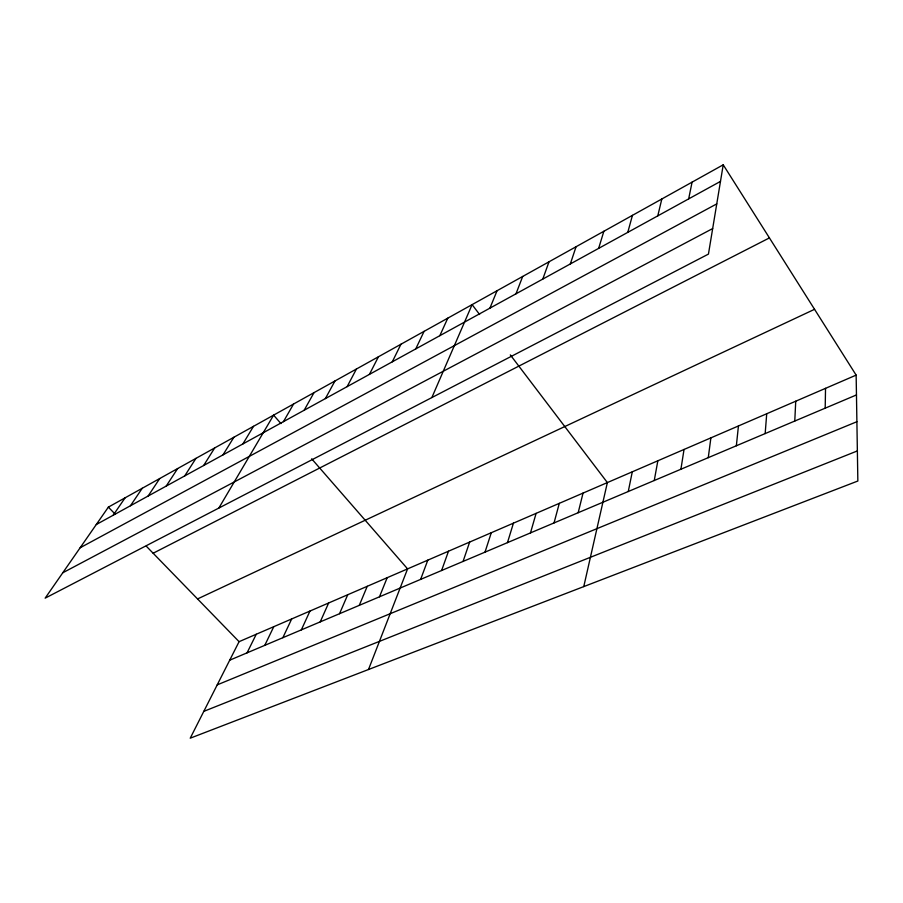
<?xml version="1.0" encoding="UTF-8"?>
<svg xmlns="http://www.w3.org/2000/svg" width="903" height="903" viewBox="0 0 903 903"><rect width="100%" height="100%" fill="white"/><g stroke="black" fill="none" stroke-linecap="round" stroke-linejoin="round"><path stroke-width="1.35" d="M825.195 408.179L825.534 388.335M794.775 421.046L795.735 401.214M765.168 433.575L766.715 413.743M736.351 445.777L738.44 425.956M708.268 457.663L710.887 437.865M680.918 469.233L684.034 449.457M723.224 164.809L708.449 254.093L45.15 598.158L108.36 507.136L723.224 164.809L856.146 375.117L857.85 481.017L190.228 738.191L239.081 641.672L856.146 375.117M654.257 480.52L657.847 460.778M628.262 491.525L632.292 471.806M688.662 198.886L692.082 182.146M583.767 586.6L607.369 482.574L510.319 354.902M657.779 215.862L661.831 198.987M578.18 512.712L583.045 493.083M554.036 522.927L559.296 503.343M627.788 232.353L632.439 215.354M530.479 532.905L536.1 513.367M598.644 248.37L603.859 231.27M507.475 542.635L513.435 523.153M485.001 552.151L491.3 532.714M570.324 263.947L576.058 246.745M463.058 561.44L469.65 542.071M441.601 570.515L448.498 551.202M542.782 279.083L549.013 261.802M420.629 579.387L427.808 560.142M515.985 293.814L522.69 276.453M368.503 669.518L407.58 568.879L311.67 458.814M379.474 596.815L387.184 577.694M489.923 308.149L497.068 290.721M359.281 605.36L367.239 586.307M339.539 613.713L347.734 594.727M431.871 397.557L472.1 304.627L479.595 314.481M320.226 621.885L328.647 602.978M439.829 335.679L447.786 318.161M301.342 629.876L309.966 611.049M282.853 637.699L291.68 618.95M415.752 348.919L424.083 331.356M264.76 645.363L273.778 626.682M247.05 652.858L256.249 634.256M392.297 361.81L400.966 344.224M369.429 374.384L378.425 356.775M347.124 386.642L356.437 369.022M325.373 398.595L334.979 380.964M304.153 410.267L314.03 392.624M283.44 421.656L293.577 404.013M218.853 508.05L273.609 415.143L280.935 423.552M242.873 443.949L253.506 426.329M223.018 454.864L233.877 437.255M203.638 465.519L214.7 447.933M184.697 475.937L195.962 458.363M166.197 486.096L177.643 468.567M148.115 496.04L159.741 478.534M130.45 505.759L142.234 488.275M113.168 515.252L125.111 497.813M96.271 524.541L720.481 181.401M80.141 547.771L716.756 203.886M62.781 572.773L712.67 228.561M153.149 553.234L769.424 237.907M197.554 598.937L814.551 309.311M229.701 660.195L856.462 394.938M217.217 684.869L856.891 421.712M203.807 711.361L857.365 450.924M108.36 507.136L114.974 513.942M146.263 546.157L239.081 641.672"/></g></svg>
